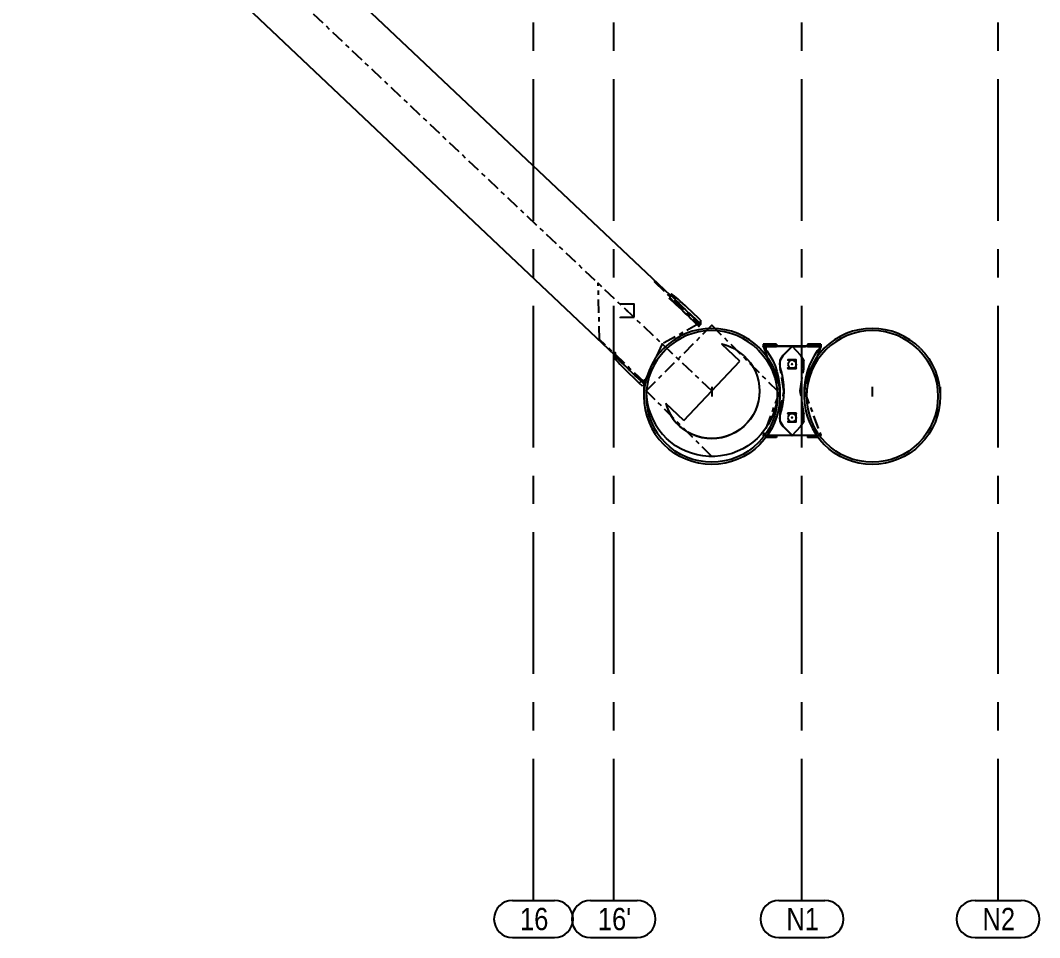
# Model space of a CAD drawing. Header units: millimetres. Extents: x 2368 to 8313, y 7493 to 11698.
# Drawn here: x 6149.5 to 6378.1, y 8731.3 to 8937 of the extents above; entities that cross this region are included whole.
import ezdxf

# ---------------------------------------------------------------- set-up
doc = ezdxf.new("R2010")
doc.units = ezdxf.units.MM
for name, pattern in [('CENTER', [50.8, 31.75, -6.35, 6.35, -6.35]), ('XKITLINE00', [0]), ('XKITLINE03', [6, 3, -1, 1, -1])]:
    doc.linetypes.add(name, pattern=pattern)
doc.styles.add('ARIAL_NARROW', font='ARIALN.TTF')

msp = doc.modelspace()

# ---------------------------------------------------------------- linework, layer by layer
at = {"color": 6, "linetype": 'CENTER'}
for p, q in [((6264.5882, 8739.6288), (6264.5882, 9217.681)), ((6282.5882, 8739.6288), (6282.5882, 9217.681)), ((6324.8103, 8739.6288), (6324.8103, 9217.681)), ((6368.815, 8739.6288), (6368.815, 9217.681))]:
    msp.add_line(p, q, dxfattribs=at)
at = {"color": 8, "linetype": 'XKITLINE03'}
for p, q in [((6304.5882, 8853.8943), (6153.0885, 8997.1224)), ((6279.4088, 8865.4237), (6279.0994, 8878.0347)), ((6291.7104, 8878.3442), (6301.6172, 8868.9119)), ((6301.6622, 8869.3337), (6295.1404, 8875.5288)), ((6284.0396, 8873.4037), (6287.0796, 8873.4038)), ((6284.0396, 8873.4037), (6287.0796, 8873.4038)), ((6284.0396, 8873.4037), (6287.0796, 8873.4038)), ((6287.0796, 8873.4038), (6287.0796, 8870.3638)), ((6287.0796, 8873.4038), (6287.0796, 8870.3638)), ((6287.0796, 8873.4038), (6287.0796, 8870.3638)), ((6295.1404, 8874.5688), (6301.6622, 8868.3738)), ((6285.5596, 8871.8838), (6285.5596, 8871.8838)), ((6287.0796, 8870.3638), (6284.0396, 8870.3637)), ((6287.0796, 8870.3638), (6284.0396, 8870.3637)), ((6287.0796, 8870.3638), (6284.0396, 8870.3637)), ((6289.8682, 8853.9048), (6304.5988, 8868.5973)), ((6301.6172, 8868.9119), (6293.47, 8864.4138)), ((6301.6622, 8868.3738), (6301.6622, 8869.3337)), ((6304.5988, 8868.5973), (6319.3082, 8853.8838)), ((6289.4185, 8855.8935), (6279.4088, 8865.4237)), ((6293.47, 8864.4138), (6289.4185, 8855.8935)), ((6282.931, 8862.5122), (6282.931, 8861.5523)), ((6322.5882, 8863.8918), (6316.1147, 8863.8918)), ((6316.1147, 8863.8918), (6319.8482, 8853.9034)), ((6319.1147, 8863.8918), (6316.1147, 8863.8918)), ((6319.9195, 8860.7669), (6320.5886, 8861.8782)), ((6319.9195, 8860.7189), (6320.5886, 8861.8302)), ((6320.5886, 8861.8782), (6322.5882, 8863.9158)), ((6320.5886, 8861.8302), (6322.5882, 8863.8678)), ((6322.5882, 8863.9158), (6329.0617, 8863.9158)), ((6324.5878, 8861.8542), (6322.5882, 8863.8918)), ((6322.5882, 8863.8678), (6329.0617, 8863.8678)), ((6325.2569, 8860.7429), (6324.5878, 8861.8542)), ((6329.0617, 8863.9158), (6325.3282, 8853.9274)), ((6329.0617, 8863.8678), (6325.3282, 8853.8794)), ((6329.0617, 8863.8918), (6326.0617, 8863.8918)), ((6282.931, 8861.5523), (6289.4528, 8855.3572)), ((6319.9321, 8859.0361), (6319.9195, 8860.7669)), ((6319.9321, 8858.9881), (6319.9195, 8860.7189)), ((6323.5082, 8860.8749), (6321.6682, 8860.8749)), ((6323.5082, 8860.8672), (6321.6682, 8860.8672)), ((6323.5082, 8860.7636), (6321.6682, 8860.7636)), ((6322.5882, 8859.8485), (6322.5882, 8859.9444)), ((6323.5082, 8859.037), (6323.5082, 8860.8749)), ((6323.5082, 8859.0293), (6323.5082, 8860.8672)), ((6323.5082, 8858.9257), (6323.5082, 8860.7636)), ((6325.2443, 8859.0121), (6325.2569, 8860.7429)), ((6320.762, 8853.9274), (6319.9321, 8859.0361)), ((6320.762, 8853.8794), (6319.9321, 8858.9881)), ((6321.6682, 8859.037), (6323.5082, 8859.037)), ((6321.6682, 8859.0293), (6323.5082, 8859.0293)), ((6321.6682, 8858.9257), (6323.5082, 8858.9257)), ((6324.4143, 8853.9034), (6325.2443, 8859.0121)), ((6289.4528, 8855.3572), (6289.4528, 8856.3172)), ((6304.5776, 8839.1913), (6289.8682, 8853.9048)), ((6304.5882, 8854.7996), (6304.5882, 8852.6491)), ((6319.8482, 8853.9034), (6316.1147, 8843.9149)), ((6319.932, 8848.8187), (6320.762, 8853.9274)), ((6319.932, 8848.7707), (6320.762, 8853.8794)), ((6325.2444, 8848.7947), (6324.4143, 8853.9034)), ((6325.3282, 8853.9274), (6329.0617, 8843.9389)), ((6325.3282, 8853.8794), (6329.0617, 8843.8909)), ((6340.5882, 8854.7996), (6340.5882, 8852.6491)), ((6319.9195, 8847.0878), (6319.932, 8848.8187)), ((6319.9195, 8847.0398), (6319.932, 8848.7707)), ((6323.5082, 8848.8887), (6321.6682, 8848.8887)), ((6323.5082, 8848.8811), (6321.6682, 8848.8811)), ((6323.5082, 8848.7774), (6321.6682, 8848.7774)), ((6323.5082, 8847.0509), (6323.5082, 8848.8887)), ((6323.5082, 8847.0432), (6323.5082, 8848.8811)), ((6323.5082, 8846.9395), (6323.5082, 8848.7774)), ((6325.2569, 8847.0638), (6325.2444, 8848.7947)), ((6320.5886, 8845.9765), (6319.9195, 8847.0878)), ((6320.5886, 8845.9285), (6319.9195, 8847.0398)), ((6322.5882, 8843.9389), (6320.5886, 8845.9765)), ((6322.5882, 8843.8909), (6320.5886, 8845.9285)), ((6321.6682, 8847.0509), (6323.5082, 8847.0509)), ((6321.6682, 8847.0432), (6323.5082, 8847.0432)), ((6321.6682, 8846.9395), (6323.5082, 8846.9395)), ((6322.5882, 8847.8623), (6322.5882, 8847.9583)), ((6322.5882, 8843.9149), (6324.5878, 8845.9525)), ((6324.5878, 8845.9525), (6325.2569, 8847.0638)), ((6319.1147, 8843.9149), (6316.1147, 8843.9149)), ((6329.0617, 8843.9149), (6326.0617, 8843.9149))]:
    msp.add_line(p, q, dxfattribs=at)
at = {"color": 8, "linetype": 'XKITLINE00'}
for p, q in [((6282.8009, 8861.914), (6149.4519, 8987.9824)), ((6295.2939, 8875.2591), (6176.0607, 8987.9824)), ((6295.5539, 8875.5791), (6295.2704, 8875.2813)), ((6295.5962, 8875.5852), (6295.5539, 8875.5791)), ((6295.5539, 8875.5791), (6295.5539, 8875.3871)), ((6295.7224, 8875.5109), (6295.5962, 8875.5852)), ((6295.9306, 8875.3574), (6295.7224, 8875.5109)), ((6295.5539, 8875.3871), (6295.1404, 8874.9528)), ((6295.1404, 8874.9867), (6295.1404, 8874.9528)), ((6295.1404, 8874.9528), (6295.1827, 8874.8664)), ((6295.1827, 8874.8664), (6295.3089, 8874.7009)), ((6295.3089, 8874.7009), (6295.5171, 8874.4588)), ((6295.5171, 8874.4588), (6295.8044, 8874.1436)), ((6295.5539, 8875.3871), (6295.5962, 8875.3007)), ((6295.5962, 8875.3007), (6295.7224, 8875.1352)), ((6295.7224, 8875.1352), (6295.9306, 8874.8931)), ((6295.8044, 8874.1436), (6296.1666, 8873.7599)), ((6296.2179, 8875.1268), (6295.9306, 8875.3574)), ((6295.9306, 8874.8931), (6296.2179, 8874.5779)), ((6296.1666, 8873.7599), (6296.5983, 8873.3133)), ((6296.5801, 8874.8224), (6296.2179, 8875.1268)), ((6296.2179, 8874.5779), (6296.5801, 8874.1942)), ((6297.0118, 8874.4488), (6296.5801, 8874.8224)), ((6296.5801, 8874.1942), (6297.0118, 8873.7476)), ((6296.5983, 8873.3133), (6297.0933, 8872.8103)), ((6297.5068, 8874.0114), (6297.0118, 8874.4488)), ((6297.0118, 8873.7476), (6297.5068, 8873.2446)), ((6298.0579, 8873.5165), (6297.5068, 8874.0114)), ((6297.5068, 8873.2446), (6298.0579, 8872.6926)), ((6298.657, 8872.9715), (6298.0579, 8873.5165)), ((6297.0933, 8872.8103), (6297.6444, 8872.2583)), ((6298.2435, 8871.6652), (6297.6444, 8872.2583)), ((6298.6569, 8872.0995), (6298.0579, 8872.6926)), ((6298.8818, 8871.0398), (6298.2435, 8871.6652)), ((6299.2953, 8871.4741), (6298.6569, 8872.0995)), ((6299.2953, 8872.3841), (6298.657, 8872.9715)), ((6299.5502, 8870.3911), (6298.8818, 8871.0398)), ((6299.9637, 8871.763), (6299.2953, 8872.3841)), ((6299.9637, 8870.8254), (6299.2953, 8871.4741)), ((6300.6522, 8871.1173), (6299.9637, 8871.763)), ((6301.351, 8870.4564), (6300.6522, 8871.1173)), ((6300.2388, 8869.7287), (6299.5502, 8870.3911)), ((6300.6522, 8870.163), (6299.9637, 8870.8254)), ((6300.9375, 8869.0621), (6300.2388, 8869.7287)), ((6301.351, 8869.4964), (6300.6522, 8870.163)), ((6301.351, 8869.4964), (6300.9375, 8869.0621)), ((6301.6622, 8868.3738), (6300.9375, 8869.0621)), ((6302.0756, 8869.768), (6301.351, 8870.4564)), ((6302.0756, 8868.8081), (6301.351, 8869.4964)), ((6302.0756, 8868.8081), (6301.6622, 8868.3738)), ((6302.0756, 8869.768), (6302.0756, 8868.8081)), ((6298.7561, 8866.7452), (6297.4041, 8866.1051)), ((6298.9474, 8866.2828), (6297.6398, 8865.6636)), ((6300.1642, 8867.2497), (6298.7561, 8866.7452)), ((6300.3094, 8866.7706), (6298.9474, 8866.2828)), ((6301.615, 8867.6135), (6300.1642, 8867.2497)), ((6301.7125, 8867.1225), (6300.3094, 8866.7706)), ((6303.0944, 8867.8332), (6301.615, 8867.6135)), ((6303.1434, 8867.335), (6301.7125, 8867.1225)), ((6304.5882, 8867.9067), (6303.0944, 8867.8332)), ((6304.5882, 8867.4061), (6303.1434, 8867.335)), ((6306.082, 8867.8332), (6304.5882, 8867.9067)), ((6306.0329, 8867.335), (6304.5882, 8867.4061)), ((6307.4638, 8867.1225), (6306.0329, 8867.335)), ((6307.5614, 8867.6135), (6306.082, 8867.8332)), ((6308.867, 8866.7706), (6307.4638, 8867.1225)), ((6309.0121, 8867.2497), (6307.5614, 8867.6135)), ((6310.2289, 8866.2828), (6308.867, 8866.7706)), ((6310.4203, 8866.7452), (6309.0121, 8867.2497)), ((6311.5366, 8865.6636), (6310.2289, 8866.2828)), ((6311.7723, 8866.1051), (6310.4203, 8866.7452)), ((6334.7561, 8866.7452), (6333.4041, 8866.1051)), ((6334.9474, 8866.2828), (6333.6398, 8865.6636)), ((6336.1642, 8867.2497), (6334.7561, 8866.7452)), ((6336.3094, 8866.7706), (6334.9474, 8866.2828)), ((6337.615, 8867.6135), (6336.1642, 8867.2497)), ((6337.7125, 8867.1225), (6336.3094, 8866.7706)), ((6339.0944, 8867.8332), (6337.615, 8867.6135)), ((6339.1434, 8867.335), (6337.7125, 8867.1225)), ((6340.5882, 8867.9067), (6339.0944, 8867.8332)), ((6340.5882, 8867.4061), (6339.1434, 8867.335)), ((6342.082, 8867.8332), (6340.5882, 8867.9067)), ((6342.0329, 8867.335), (6340.5882, 8867.4061)), ((6343.4638, 8867.1225), (6342.0329, 8867.335)), ((6343.5614, 8867.6135), (6342.082, 8867.8332)), ((6344.867, 8866.7706), (6343.4638, 8867.1225)), ((6345.0121, 8867.2497), (6343.5614, 8867.6135)), ((6346.2289, 8866.2828), (6344.867, 8866.7706)), ((6346.4203, 8866.7452), (6345.0121, 8867.2497)), ((6347.5366, 8865.6636), (6346.2289, 8866.2828)), ((6347.7723, 8866.1051), (6346.4203, 8866.7452)), ((6294.92, 8864.4433), (6293.8119, 8863.4378)), ((6295.2372, 8864.0564), (6294.1654, 8863.0839)), ((6296.1213, 8865.3353), (6294.92, 8864.4433)), ((6296.3991, 8864.9191), (6295.2372, 8864.0564)), ((6297.4041, 8866.1051), (6296.1213, 8865.3353)), ((6297.6398, 8865.6636), (6296.3991, 8864.9191)), ((6306.8245, 8864.3424), (6306.7383, 8864.3561)), ((6307.9082, 8864.0515), (6306.8245, 8864.3424)), ((6310.8673, 8860.536), (6306.8477, 8864.3362)), ((6308.9554, 8863.6491), (6307.9082, 8864.0515)), ((6312.7773, 8864.9191), (6311.5366, 8865.6636)), ((6313.0551, 8865.3353), (6311.7723, 8866.1051)), ((6313.9391, 8864.0564), (6312.7773, 8864.9191)), ((6314.2563, 8864.4433), (6313.0551, 8865.3353)), ((6315.0109, 8863.0839), (6313.9391, 8864.0564)), ((6315.3645, 8863.4378), (6314.2563, 8864.4433)), ((6316.1147, 8864.3874), (6316.1147, 8864.1954)), ((6319.1147, 8864.3874), (6316.1147, 8864.3874)), ((6316.1147, 8864.1954), (6316.1147, 8863.7958)), ((6319.1147, 8864.1954), (6316.1147, 8864.1954)), ((6319.1147, 8864.3874), (6319.1147, 8864.1954)), ((6319.1147, 8864.1954), (6319.1147, 8863.7958)), ((6326.0617, 8864.3874), (6326.0617, 8864.1954)), ((6329.0617, 8864.3874), (6326.0617, 8864.3874)), ((6326.0617, 8864.1954), (6326.0617, 8863.7958)), ((6329.0617, 8864.1954), (6326.0617, 8864.1954)), ((6329.0617, 8864.3874), (6329.0617, 8864.1954)), ((6329.0617, 8864.1954), (6329.0617, 8863.7958)), ((6330.92, 8864.4433), (6329.8119, 8863.4378)), ((6331.2372, 8864.0564), (6330.1654, 8863.0839)), ((6332.1213, 8865.3353), (6330.92, 8864.4433)), ((6332.3991, 8864.9191), (6331.2372, 8864.0564)), ((6333.4041, 8866.1051), (6332.1213, 8865.3353)), ((6333.6398, 8865.6636), (6332.3991, 8864.9191)), ((6348.7773, 8864.9191), (6347.5366, 8865.6636)), ((6349.0551, 8865.3353), (6347.7723, 8866.1051)), ((6349.9391, 8864.0564), (6348.7773, 8864.9191)), ((6350.2563, 8864.4433), (6349.0551, 8865.3353)), ((6351.0109, 8863.0839), (6349.9391, 8864.0564)), ((6351.3645, 8863.4378), (6350.2563, 8864.4433)), ((6282.931, 8861.9362), (6282.5175, 8861.502)), ((6282.5176, 8861.694), (6282.5175, 8861.502)), ((6282.762, 8861.9507), (6282.5176, 8861.694)), ((6282.931, 8861.9796), (6282.931, 8861.9362)), ((6282.931, 8861.9362), (6282.9733, 8861.8498)), ((6282.9733, 8861.8498), (6283.0995, 8861.6843)), ((6292.8075, 8862.3284), (6291.9166, 8861.1257)), ((6293.194, 8862.0108), (6292.3323, 8860.8476)), ((6293.8119, 8863.4378), (6292.8075, 8862.3284)), ((6294.1654, 8863.0839), (6293.194, 8862.0108)), ((6309.9549, 8863.1396), (6308.9554, 8863.6491)), ((6310.8955, 8862.5285), (6309.9549, 8863.1396)), ((6311.767, 8861.8225), (6310.8955, 8862.5285)), ((6311.767, 8861.8225), (6312.5599, 8861.0294)), ((6315.0109, 8863.0839), (6315.9823, 8862.0108)), ((6315.3645, 8863.4378), (6316.3689, 8862.3284)), ((6315.9823, 8862.0108), (6316.844, 8860.8476)), ((6319.1147, 8863.7958), (6316.1147, 8863.7958)), ((6316.3689, 8862.3284), (6317.2598, 8861.1257)), ((6316.7147, 8863.7958), (6316.7147, 8863.1202)), ((6316.7147, 8863.1202), (6316.9138, 8862.8706)), ((6316.9138, 8862.8706), (6317.6258, 8861.8051)), ((6317.6258, 8861.8051), (6318.2457, 8860.6836)), ((6322.5882, 8863.911), (6319.1147, 8863.911)), ((6322.5882, 8863.8726), (6319.1147, 8863.8726)), ((6320.5886, 8861.8302), (6320.2655, 8861.4344)), ((6320.5886, 8861.8062), (6320.2655, 8861.4104)), ((6322.5882, 8863.8678), (6320.5886, 8861.8302)), ((6322.5882, 8863.8438), (6320.5886, 8861.8062)), ((6320.5886, 8861.8302), (6320.5886, 8861.8062)), ((6322.5882, 8863.9398), (6322.5599, 8863.911)), ((6322.5882, 8863.9158), (6322.5835, 8863.911)), ((6322.5882, 8863.9398), (6322.5882, 8863.9158)), ((6326.0617, 8863.9398), (6322.5882, 8863.9398)), ((6326.0617, 8863.9158), (6322.5882, 8863.9158)), ((6322.5882, 8863.911), (6322.5882, 8863.8726)), ((6322.5882, 8863.911), (6322.6306, 8863.8678)), ((6322.5882, 8863.8726), (6322.5929, 8863.8678)), ((6322.5882, 8863.8678), (6322.5882, 8863.8438)), ((6326.0617, 8863.8678), (6322.5882, 8863.8678)), ((6326.0617, 8863.8438), (6322.5882, 8863.8438)), ((6329.0617, 8863.7958), (6326.0617, 8863.7958)), ((6327.5506, 8861.7763), (6326.9307, 8860.6548)), ((6328.2626, 8862.8418), (6327.5506, 8861.7763)), ((6328.8075, 8862.3284), (6327.9166, 8861.1257)), ((6329.0234, 8863.7958), (6328.2626, 8862.8418)), ((6329.194, 8862.0108), (6328.3323, 8860.8476)), ((6329.8119, 8863.4378), (6328.8075, 8862.3284)), ((6330.1654, 8863.0839), (6329.194, 8862.0108)), ((6351.0109, 8863.0839), (6351.9823, 8862.0108)), ((6351.3645, 8863.4378), (6352.3689, 8862.3284)), ((6351.9823, 8862.0108), (6352.844, 8860.8476)), ((6352.3689, 8862.3284), (6353.2598, 8861.1257)), ((6282.5175, 8861.502), (6282.5598, 8861.4155)), ((6282.5598, 8861.4155), (6282.686, 8861.2501)), ((6282.686, 8861.2501), (6282.8943, 8861.008)), ((6282.8943, 8861.008), (6283.1816, 8860.6928)), ((6283.0995, 8861.6843), (6283.3077, 8861.4422)), ((6283.1816, 8860.6928), (6283.5437, 8860.3091)), ((6283.3077, 8861.4422), (6283.595, 8861.127)), ((6283.5437, 8860.3091), (6283.9755, 8859.8625)), ((6283.595, 8861.127), (6283.9572, 8860.7434)), ((6283.9572, 8860.7434), (6284.3889, 8860.2968)), ((6283.9755, 8859.8625), (6284.4705, 8859.3595)), ((6284.3889, 8860.2968), (6284.8839, 8859.7938)), ((6284.8839, 8859.7938), (6285.435, 8859.2417)), ((6291.1477, 8859.8414), (6290.5083, 8858.4879)), ((6291.5887, 8859.6055), (6290.9702, 8858.2963)), ((6291.9166, 8861.1257), (6291.1477, 8859.8414)), ((6292.3323, 8860.8476), (6291.5887, 8859.6055)), ((6298.3091, 8847.2525), (6310.8673, 8860.536)), ((6312.5599, 8861.0294), (6313.2654, 8860.1579)), ((6313.2654, 8860.1579), (6313.8758, 8859.2175)), ((6316.844, 8860.8476), (6317.5877, 8859.6055)), ((6317.2598, 8861.1257), (6318.0287, 8859.8414)), ((6317.5877, 8859.6055), (6318.2062, 8858.2963)), ((6318.0287, 8859.8414), (6318.6681, 8858.4879)), ((6318.2457, 8860.6836), (6318.7691, 8859.514)), ((6318.7691, 8859.514), (6319.1923, 8858.3047)), ((6319.8599, 8860.5014), (6319.791, 8859.9954)), ((6319.8599, 8860.4774), (6319.791, 8859.9714)), ((6319.791, 8859.9714), (6319.8153, 8859.4613)), ((6319.8153, 8859.4613), (6319.9321, 8858.9641)), ((6320.0199, 8860.9865), (6319.8599, 8860.5014)), ((6320.0199, 8860.9625), (6319.8599, 8860.4774)), ((6320.2655, 8861.4344), (6320.0199, 8860.9865)), ((6320.2655, 8861.4104), (6320.0199, 8860.9625)), ((6320.2655, 8861.4344), (6320.2655, 8861.4104)), ((6321.7132, 8860.1247), (6321.6682, 8859.8408)), ((6321.6682, 8859.8408), (6321.7132, 8859.5568)), ((6321.8439, 8860.3886), (6321.7132, 8860.1324)), ((6321.8439, 8860.3809), (6321.7132, 8860.1247)), ((6321.7132, 8859.5568), (6321.8439, 8859.3006)), ((6322.0474, 8860.5919), (6321.8439, 8860.3886)), ((6322.0474, 8860.5842), (6321.8439, 8860.3809)), ((6322.3039, 8860.7224), (6322.0474, 8860.5919)), ((6322.3039, 8860.7147), (6322.0474, 8860.5842)), ((6322.5882, 8860.7674), (6322.3039, 8860.7224)), ((6322.5882, 8860.7597), (6322.3039, 8860.7147)), ((6322.8725, 8860.7224), (6322.5882, 8860.7674)), ((6322.5882, 8860.7674), (6322.5882, 8860.7597)), ((6322.8725, 8860.7147), (6322.5882, 8860.7597)), ((6323.129, 8860.5919), (6322.8725, 8860.7224)), ((6323.129, 8860.5842), (6322.8725, 8860.7147)), ((6323.3325, 8860.3886), (6323.129, 8860.5919)), ((6323.3325, 8860.3809), (6323.129, 8860.5842)), ((6323.3325, 8860.3886), (6323.4632, 8860.1324)), ((6323.3325, 8860.3809), (6323.4632, 8860.1247)), ((6323.4632, 8859.5568), (6323.3325, 8859.3006)), ((6323.4632, 8860.1247), (6323.5082, 8859.8408)), ((6323.5082, 8859.8408), (6323.4632, 8859.5568)), ((6326.4073, 8859.4852), (6325.9841, 8858.2759)), ((6326.9307, 8860.6548), (6326.4073, 8859.4852)), ((6327.1477, 8859.8414), (6326.5083, 8858.4879)), ((6327.5887, 8859.6055), (6326.9702, 8858.2963)), ((6327.9166, 8861.1257), (6327.1477, 8859.8414)), ((6328.3323, 8860.8476), (6327.5887, 8859.6055)), ((6352.844, 8860.8476), (6353.5877, 8859.6055)), ((6353.2598, 8861.1257), (6354.0287, 8859.8415)), ((6353.5877, 8859.6055), (6354.2062, 8858.2963)), ((6354.0287, 8859.8415), (6354.6681, 8858.4879)), ((6284.4705, 8859.3595), (6285.0215, 8858.8074)), ((6285.6206, 8858.2144), (6285.0215, 8858.8074)), ((6286.0341, 8858.6487), (6285.435, 8859.2417)), ((6286.259, 8857.589), (6285.6206, 8858.2144)), ((6286.6724, 8858.0232), (6286.0341, 8858.6487)), ((6286.9273, 8856.9403), (6286.259, 8857.589)), ((6287.3408, 8857.3746), (6286.6724, 8858.0232)), ((6288.0294, 8856.7121), (6287.3408, 8857.3746)), ((6290.5083, 8858.4879), (6290.0044, 8857.0781)), ((6290.9702, 8858.2963), (6290.4829, 8856.9328)), ((6313.8758, 8859.2175), (6314.3845, 8858.2185)), ((6314.3845, 8858.2185), (6314.7859, 8857.1718)), ((6314.7859, 8857.1718), (6315.0755, 8856.089)), ((6318.2062, 8858.2963), (6318.6935, 8856.9328)), ((6318.6681, 8858.4879), (6319.1719, 8857.0781)), ((6319.1923, 8858.3047), (6319.5124, 8857.0642)), ((6319.9321, 8858.9641), (6320.2935, 8857.7161)), ((6320.2935, 8857.7161), (6320.5532, 8856.4432)), ((6322.0474, 8859.0973), (6321.8439, 8859.3006)), ((6322.3039, 8858.9668), (6322.0474, 8859.0973)), ((6322.5882, 8858.9218), (6322.3039, 8858.9668)), ((6322.8725, 8858.9668), (6322.5882, 8858.9218)), ((6323.129, 8859.0973), (6322.8725, 8858.9668)), ((6323.3325, 8859.3006), (6323.129, 8859.0973)), ((6325.9841, 8858.2759), (6325.664, 8857.0354)), ((6326.5083, 8858.4879), (6326.0044, 8857.0781)), ((6326.9702, 8858.2963), (6326.4829, 8856.9328)), ((6354.2062, 8858.2963), (6354.6935, 8856.9328)), ((6354.6681, 8858.4879), (6355.1719, 8857.0781)), ((6287.6159, 8856.2779), (6286.9273, 8856.9403)), ((6288.3146, 8855.6113), (6287.6159, 8856.2779)), ((6288.7281, 8856.0456), (6288.0294, 8856.7121)), ((6288.7281, 8856.0456), (6288.3146, 8855.6113)), ((6289.0393, 8854.923), (6288.3146, 8855.6113)), ((6289.4528, 8855.3572), (6288.7281, 8856.0456)), ((6289.4528, 8855.3572), (6289.0393, 8854.923)), ((6289.641, 8855.6257), (6289.4216, 8854.1446)), ((6289.4528, 8855.7773), (6289.4528, 8855.3572)), ((6289.6178, 8855.4693), (6289.4528, 8855.6253)), ((6290.0044, 8857.0781), (6289.641, 8855.6257)), ((6290.1314, 8855.528), (6289.9192, 8854.0955)), ((6290.4829, 8856.9328), (6290.1314, 8855.528)), ((6315.0755, 8856.089), (6315.2503, 8854.9819)), ((6315.2503, 8854.9819), (6315.3082, 8853.8626)), ((6318.6935, 8856.9328), (6319.0449, 8855.528)), ((6319.0449, 8855.528), (6319.2572, 8854.0955)), ((6319.1719, 8857.0781), (6319.5353, 8855.6257)), ((6319.5124, 8857.0642), (6319.727, 8855.8012)), ((6319.5353, 8855.6257), (6319.7548, 8854.1446)), ((6319.727, 8855.8012), (6319.8347, 8854.5247)), ((6320.5532, 8856.4432), (6320.7098, 8855.1535)), ((6320.7098, 8855.1535), (6320.762, 8853.8554)), ((6325.4494, 8855.7724), (6325.3417, 8854.4959)), ((6325.641, 8855.6257), (6325.4216, 8854.1446)), ((6325.664, 8857.0354), (6325.4494, 8855.7724)), ((6326.0044, 8857.0781), (6325.641, 8855.6257)), ((6326.1314, 8855.528), (6325.9192, 8854.0955)), ((6326.4829, 8856.9328), (6326.1314, 8855.528)), ((6354.6935, 8856.9328), (6355.0449, 8855.528)), ((6355.0449, 8855.528), (6355.2572, 8854.0955)), ((6355.1719, 8857.0781), (6355.5353, 8855.6257)), ((6355.5353, 8855.6257), (6355.7548, 8854.1446)), ((6289.3482, 8854.7996), (6289.3482, 8852.6491)), ((6289.4216, 8854.1446), (6289.3482, 8852.6491)), ((6289.3482, 8852.6491), (6289.4216, 8851.1536)), ((6289.9192, 8854.0955), (6289.8482, 8852.6491)), ((6289.8482, 8852.6491), (6289.9192, 8851.2026)), ((6289.8874, 8853.4477), (6289.9265, 8852.5628)), ((6289.9265, 8852.5628), (6290.1029, 8851.2554)), ((6315.2487, 8852.7914), (6315.0723, 8851.6845)), ((6315.2487, 8852.7434), (6315.0723, 8851.6365)), ((6315.3069, 8853.8869), (6315.2487, 8852.7914)), ((6315.3082, 8853.8626), (6315.2487, 8852.7434)), ((6319.2892, 8853.4436), (6319.248, 8852.5418)), ((6319.2572, 8854.0955), (6319.3282, 8852.6491)), ((6319.3282, 8852.6491), (6319.2572, 8851.2026)), ((6319.7548, 8854.1446), (6319.8282, 8852.6491)), ((6319.8282, 8852.6491), (6319.7548, 8851.1536)), ((6319.8347, 8853.282), (6319.8109, 8853.0002)), ((6319.8347, 8853.2436), (6319.8121, 8852.976)), ((6319.8282, 8854.6018), (6319.8282, 8852.6491)), ((6319.8347, 8854.5247), (6319.8347, 8853.2436)), ((6320.7097, 8852.5813), (6320.5532, 8851.2916)), ((6320.7097, 8852.5573), (6320.5532, 8851.2676)), ((6320.762, 8853.8554), (6320.7097, 8852.5573)), ((6325.3417, 8854.4959), (6325.3417, 8853.2148)), ((6325.3417, 8853.3108), (6325.3663, 8853.0188)), ((6325.3417, 8853.2868), (6325.3656, 8853.0036)), ((6325.3417, 8853.2388), (6325.3641, 8852.9733)), ((6325.3417, 8853.2148), (6325.3633, 8852.9581)), ((6325.3482, 8854.5733), (6325.3482, 8852.6491)), ((6325.4216, 8854.1446), (6325.3482, 8852.6491)), ((6325.3482, 8852.6491), (6325.4216, 8851.1536)), ((6325.9192, 8854.0955), (6325.8482, 8852.6491)), ((6325.8482, 8852.6491), (6325.9192, 8851.2026)), ((6355.2572, 8854.0955), (6355.3282, 8852.6491)), ((6355.3282, 8852.6491), (6355.2572, 8851.2026)), ((6355.7548, 8854.1446), (6355.8282, 8852.6491)), ((6355.8282, 8852.6491), (6355.7548, 8851.1536)), ((6355.8282, 8854.7996), (6355.8282, 8852.6491)), ((6289.4216, 8851.1536), (6289.641, 8849.6725)), ((6289.9192, 8851.2026), (6290.1314, 8849.7701)), ((6290.1029, 8851.2554), (6290.3959, 8849.9689)), ((6294.2405, 8851.1296), (6294.3905, 8850.5688)), ((6298.3091, 8847.2525), (6294.2577, 8851.0827)), ((6294.2686, 8851.0724), (6294.3905, 8850.6168)), ((6294.3905, 8850.6168), (6294.7919, 8849.5701)), ((6294.3905, 8850.5688), (6294.7919, 8849.5221)), ((6314.7811, 8850.6022), (6314.3783, 8849.5561)), ((6314.7811, 8850.5542), (6314.3783, 8849.5081)), ((6315.0723, 8851.6845), (6314.7811, 8850.6022)), ((6315.0723, 8851.6365), (6314.7811, 8850.5542)), ((6319.0698, 8851.2346), (6318.7749, 8849.9486)), ((6319.2572, 8851.2026), (6319.0449, 8849.7701)), ((6319.248, 8852.5418), (6319.0698, 8851.2346)), ((6319.7548, 8851.1536), (6319.5353, 8849.6725)), ((6320.5532, 8851.2916), (6320.2934, 8850.0186)), ((6320.5532, 8851.2676), (6320.2934, 8849.9946)), ((6325.4216, 8851.1536), (6325.641, 8849.6725)), ((6325.9192, 8851.2026), (6326.1314, 8849.7701)), ((6355.2572, 8851.2026), (6355.0449, 8849.7701)), ((6355.7548, 8851.1536), (6355.5353, 8849.6725)), ((6289.641, 8849.6725), (6290.0044, 8848.22)), ((6290.0044, 8848.22), (6290.5083, 8846.8102)), ((6290.1314, 8849.7701), (6290.4829, 8848.3653)), ((6290.3959, 8849.9689), (6290.8031, 8848.7139)), ((6290.4829, 8848.3653), (6290.9702, 8847.0018)), ((6290.8031, 8848.7139), (6291.3214, 8847.5004)), ((6294.7919, 8849.5701), (6295.3006, 8848.5711)), ((6294.7919, 8849.5221), (6295.3006, 8848.5231)), ((6295.3006, 8848.5711), (6295.911, 8847.6307)), ((6295.3006, 8848.5231), (6295.911, 8847.5827)), ((6313.8681, 8848.5578), (6313.2563, 8847.6183)), ((6313.8681, 8848.5098), (6313.2563, 8847.5703)), ((6314.3783, 8849.5561), (6313.8681, 8848.5578)), ((6314.3783, 8849.5081), (6313.8681, 8848.5098)), ((6318.3659, 8848.6942), (6317.8459, 8847.4814)), ((6318.6935, 8848.3653), (6318.2062, 8847.0018)), ((6318.7749, 8849.9486), (6318.3659, 8848.6942)), ((6319.1719, 8848.22), (6318.6681, 8846.8102)), ((6319.0449, 8849.7701), (6318.6935, 8848.3653)), ((6319.5353, 8849.6725), (6319.1719, 8848.22)), ((6319.8152, 8848.2495), (6319.7909, 8847.7393)), ((6319.932, 8848.7707), (6319.8152, 8848.2735)), ((6319.932, 8848.7467), (6319.8152, 8848.2495)), ((6319.8152, 8848.2735), (6319.8152, 8848.2495)), ((6320.2934, 8850.0186), (6319.932, 8848.7707)), ((6320.2934, 8849.9946), (6319.932, 8848.7467)), ((6319.932, 8848.7707), (6319.932, 8848.7467)), ((6320.2934, 8850.0186), (6320.2934, 8849.9946)), ((6321.7132, 8848.1386), (6321.6682, 8847.8546)), ((6321.8439, 8848.4024), (6321.7132, 8848.1462)), ((6321.8439, 8848.3947), (6321.7132, 8848.1386)), ((6322.0474, 8848.6057), (6321.8439, 8848.4024)), ((6322.0474, 8848.598), (6321.8439, 8848.3947)), ((6322.3039, 8848.7362), (6322.0474, 8848.6057)), ((6322.3039, 8848.7286), (6322.0474, 8848.598)), ((6322.5882, 8848.7812), (6322.3039, 8848.7362)), ((6322.5882, 8848.7735), (6322.3039, 8848.7286)), ((6322.8725, 8848.7362), (6322.5882, 8848.7812)), ((6322.5882, 8848.7812), (6322.5882, 8848.7735)), ((6322.8725, 8848.7286), (6322.5882, 8848.7735)), ((6323.129, 8848.6057), (6322.8725, 8848.7362)), ((6323.129, 8848.598), (6322.8725, 8848.7286)), ((6323.3325, 8848.4024), (6323.129, 8848.6057)), ((6323.3325, 8848.3947), (6323.129, 8848.598)), ((6323.3325, 8848.4024), (6323.4632, 8848.1462)), ((6323.3325, 8848.3947), (6323.4632, 8848.1386)), ((6323.4632, 8848.1386), (6323.5082, 8847.8546)), ((6325.641, 8849.6725), (6326.0044, 8848.22)), ((6326.0044, 8848.22), (6326.5083, 8846.8102)), ((6326.1314, 8849.7701), (6326.4829, 8848.3653)), ((6326.4829, 8848.3653), (6326.9702, 8847.0018)), ((6354.6935, 8848.3653), (6354.2062, 8847.0018)), ((6355.1719, 8848.22), (6354.6681, 8846.8102)), ((6355.0449, 8849.7701), (6354.6935, 8848.3653)), ((6355.5353, 8849.6725), (6355.1719, 8848.22)), ((6290.5083, 8846.8102), (6291.1477, 8845.4567)), ((6290.9702, 8847.0018), (6291.5887, 8845.6927)), ((6291.3214, 8847.5004), (6291.9464, 8846.3382)), ((6291.5887, 8845.6927), (6292.3323, 8844.4505)), ((6291.9464, 8846.3382), (6292.6733, 8845.2366)), ((6295.911, 8847.6307), (6296.6165, 8846.7592)), ((6295.911, 8847.5827), (6296.6165, 8846.7112)), ((6296.6165, 8846.7592), (6297.4094, 8845.9661)), ((6296.6165, 8846.7112), (6297.4094, 8845.9181)), ((6298.2809, 8845.2601), (6297.4094, 8845.9661)), ((6298.2809, 8845.2122), (6297.4094, 8845.9181)), ((6311.7556, 8845.9558), (6310.883, 8845.2511)), ((6311.7556, 8845.9078), (6310.883, 8845.2031)), ((6312.5496, 8846.7478), (6311.7556, 8845.9558)), ((6312.5496, 8846.6998), (6311.7556, 8845.9078)), ((6313.2563, 8847.6183), (6312.5496, 8846.7478)), ((6313.2563, 8847.5703), (6312.5496, 8846.6998)), ((6317.2191, 8846.3201), (6316.4907, 8845.2195)), ((6317.5877, 8845.6927), (6316.844, 8844.4505)), ((6317.8459, 8847.4814), (6317.2191, 8846.3201)), ((6318.2062, 8847.0018), (6317.5877, 8845.6927)), ((6318.6681, 8846.8102), (6318.0287, 8845.4567)), ((6319.7909, 8847.7393), (6319.8599, 8847.2333)), ((6319.8599, 8847.2333), (6320.0199, 8846.7483)), ((6320.0199, 8846.7483), (6320.2655, 8846.3004)), ((6320.2655, 8846.3004), (6320.5886, 8845.9045)), ((6320.5886, 8845.9045), (6322.5882, 8843.8669)), ((6321.6682, 8847.8546), (6321.7132, 8847.5706)), ((6321.7132, 8847.5706), (6321.8439, 8847.3145)), ((6322.0474, 8847.1112), (6321.8439, 8847.3145)), ((6322.3039, 8846.9806), (6322.0474, 8847.1112)), ((6322.5882, 8846.9357), (6322.3039, 8846.9806)), ((6322.8725, 8846.9806), (6322.5882, 8846.9357)), ((6323.129, 8847.1112), (6322.8725, 8846.9806)), ((6323.3325, 8847.3145), (6323.129, 8847.1112)), ((6323.4632, 8847.5706), (6323.3325, 8847.3145)), ((6323.5082, 8847.8546), (6323.4632, 8847.5706)), ((6326.5083, 8846.8102), (6327.1477, 8845.4567)), ((6326.9702, 8847.0018), (6327.5887, 8845.6927)), ((6327.5887, 8845.6927), (6328.3323, 8844.4505)), ((6353.5877, 8845.6927), (6352.844, 8844.4505)), ((6354.2062, 8847.0018), (6353.5877, 8845.6927)), ((6354.6681, 8846.8102), (6354.0287, 8845.4567)), ((6291.1477, 8845.4567), (6291.9166, 8844.1724)), ((6291.9166, 8844.1724), (6292.8075, 8842.9698)), ((6292.3323, 8844.4505), (6293.194, 8843.2873)), ((6292.6733, 8845.2366), (6293.496, 8844.2045)), ((6293.496, 8844.2045), (6294.4081, 8843.2503)), ((6299.2215, 8844.649), (6298.2809, 8845.2601)), ((6299.2215, 8844.6011), (6298.2809, 8845.2122)), ((6300.221, 8844.1395), (6299.2215, 8844.649)), ((6300.221, 8844.0915), (6299.2215, 8844.6011)), ((6301.2682, 8843.7371), (6300.221, 8844.1395)), ((6301.2682, 8843.6891), (6300.221, 8844.0915)), ((6302.3519, 8843.4462), (6301.2682, 8843.7371)), ((6302.3519, 8843.3982), (6301.2682, 8843.6891)), ((6303.46, 8843.2701), (6302.3519, 8843.4462)), ((6306.8095, 8843.443), (6305.7011, 8843.2685)), ((6307.8935, 8843.7324), (6306.8095, 8843.443)), ((6307.8935, 8843.6844), (6306.8095, 8843.395)), ((6308.9414, 8844.1333), (6307.8935, 8843.7324)), ((6308.9414, 8844.0853), (6307.8935, 8843.6844)), ((6309.9415, 8844.6414), (6308.9414, 8844.1333)), ((6309.9415, 8844.5934), (6308.9414, 8844.0853)), ((6310.883, 8845.2511), (6309.9415, 8844.6414)), ((6310.883, 8845.2031), (6309.9415, 8844.5934)), ((6315.6665, 8844.1887), (6314.753, 8843.2357)), ((6316.4907, 8845.2195), (6315.6665, 8844.1887)), ((6316.844, 8844.4505), (6315.9823, 8843.2873)), ((6317.2598, 8844.1724), (6316.3689, 8842.9698)), ((6319.1147, 8843.4194), (6316.7019, 8843.4194)), ((6319.1147, 8843.8189), (6316.9979, 8843.8189)), ((6322.5599, 8843.8957), (6317.0548, 8843.8957)), ((6318.0287, 8845.4567), (6317.2598, 8844.1724)), ((6319.1147, 8843.8957), (6319.1147, 8843.8189)), ((6319.1147, 8843.8189), (6319.1147, 8843.4194)), ((6328.1429, 8843.8669), (6322.5882, 8843.8669)), ((6326.0617, 8843.8669), (6326.0617, 8843.8189)), ((6326.0617, 8843.8189), (6326.0617, 8843.4194)), ((6328.1785, 8843.8189), (6326.0617, 8843.8189)), ((6328.4744, 8843.4194), (6326.0617, 8843.4194)), ((6327.1477, 8845.4567), (6327.9166, 8844.1724)), ((6327.9166, 8844.1724), (6328.8075, 8842.9698)), ((6328.3323, 8844.4505), (6329.194, 8843.2873)), ((6352.844, 8844.4505), (6351.9823, 8843.2873)), ((6353.2598, 8844.1724), (6352.3689, 8842.9698)), ((6354.0287, 8845.4567), (6353.2598, 8844.1724)), ((6292.8075, 8842.9698), (6293.8119, 8841.8603)), ((6293.194, 8843.2873), (6294.1654, 8842.2143)), ((6294.92, 8840.8548), (6293.8119, 8841.8603)), ((6295.2372, 8841.2418), (6294.1654, 8842.2143)), ((6295.4022, 8842.3816), (6294.4081, 8843.2503)), ((6296.3991, 8840.3791), (6295.2372, 8841.2418)), ((6296.4702, 8841.6054), (6295.4022, 8842.3816)), ((6297.6036, 8840.9279), (6296.4702, 8841.6054)), ((6303.46, 8843.2221), (6302.3519, 8843.3982)), ((6304.5805, 8843.2107), (6303.46, 8843.2701)), ((6304.5805, 8843.1627), (6303.46, 8843.2221)), ((6305.7011, 8843.2685), (6304.5805, 8843.2107)), ((6305.7011, 8843.2205), (6304.5805, 8843.1627)), ((6306.8095, 8843.395), (6305.7011, 8843.2205)), ((6312.6886, 8841.5937), (6311.5542, 8840.9179)), ((6313.7577, 8842.3684), (6312.6886, 8841.5937)), ((6313.9391, 8841.2418), (6312.7773, 8840.3791)), ((6314.753, 8843.2357), (6313.7577, 8842.3684)), ((6315.0109, 8842.2143), (6313.9391, 8841.2418)), ((6315.3645, 8841.8603), (6314.2563, 8840.8548)), ((6315.9823, 8843.2873), (6315.0109, 8842.2143)), ((6316.3689, 8842.9698), (6315.3645, 8841.8603)), ((6328.8075, 8842.9698), (6329.8119, 8841.8603)), ((6329.194, 8843.2873), (6330.1654, 8842.2143)), ((6330.92, 8840.8548), (6329.8119, 8841.8603)), ((6331.2372, 8841.2418), (6330.1654, 8842.2143)), ((6332.3991, 8840.3791), (6331.2372, 8841.2418)), ((6349.9391, 8841.2418), (6348.7773, 8840.3791)), ((6351.0109, 8842.2143), (6349.9391, 8841.2418)), ((6351.3645, 8841.8603), (6350.2563, 8840.8548)), ((6351.9823, 8843.2873), (6351.0109, 8842.2143)), ((6352.3689, 8842.9698), (6351.3645, 8841.8603)), ((6296.1213, 8839.9629), (6294.92, 8840.8548)), ((6297.4041, 8839.1931), (6296.1213, 8839.9629)), ((6297.6398, 8839.6346), (6296.3991, 8840.3791)), ((6298.7561, 8838.5529), (6297.4041, 8839.1931)), ((6298.7932, 8840.3546), (6297.6036, 8840.9279)), ((6298.9474, 8839.0154), (6297.6398, 8839.6346)), ((6300.0294, 8839.8901), (6298.7932, 8840.3546)), ((6300.3094, 8838.5275), (6298.9474, 8839.0154)), ((6301.3024, 8839.5383), (6300.0294, 8839.8901)), ((6302.6018, 8839.3018), (6301.3024, 8839.5383)), ((6303.9172, 8839.1825), (6302.6018, 8839.3018)), ((6305.2381, 8839.1816), (6303.9172, 8839.1825)), ((6306.5536, 8839.2989), (6305.2381, 8839.1816)), ((6307.8534, 8839.5336), (6306.5536, 8839.2989)), ((6309.1269, 8839.8836), (6307.8534, 8839.5336)), ((6310.2289, 8839.0154), (6308.867, 8838.5275)), ((6310.3638, 8840.3463), (6309.1269, 8839.8836)), ((6311.5366, 8839.6346), (6310.2289, 8839.0154)), ((6311.5542, 8840.9179), (6310.3638, 8840.3463)), ((6311.7723, 8839.1931), (6310.4203, 8838.5529)), ((6312.7773, 8840.3791), (6311.5366, 8839.6346)), ((6313.0551, 8839.9629), (6311.7723, 8839.1931)), ((6314.2563, 8840.8548), (6313.0551, 8839.9629)), ((6332.1213, 8839.9629), (6330.92, 8840.8548)), ((6333.4041, 8839.1931), (6332.1213, 8839.9629)), ((6333.6398, 8839.6346), (6332.3991, 8840.3791)), ((6334.7561, 8838.5529), (6333.4041, 8839.1931)), ((6334.9474, 8839.0154), (6333.6398, 8839.6346)), ((6336.3094, 8838.5275), (6334.9474, 8839.0154)), ((6346.2289, 8839.0154), (6344.867, 8838.5275)), ((6347.5366, 8839.6346), (6346.2289, 8839.0154)), ((6347.7723, 8839.1931), (6346.4203, 8838.5529)), ((6348.7773, 8840.3791), (6347.5366, 8839.6346)), ((6349.0551, 8839.9629), (6347.7723, 8839.1931)), ((6350.2563, 8840.8548), (6349.0551, 8839.9629)), ((6300.1642, 8838.0485), (6298.7561, 8838.5529)), ((6301.615, 8837.6847), (6300.1642, 8838.0485)), ((6301.7125, 8838.1756), (6300.3094, 8838.5275)), ((6303.0944, 8837.465), (6301.615, 8837.6847)), ((6303.1434, 8837.9631), (6301.7125, 8838.1756)), ((6304.5882, 8837.3915), (6303.0944, 8837.465)), ((6304.5882, 8837.8921), (6303.1434, 8837.9631)), ((6306.0329, 8837.9631), (6304.5882, 8837.8921)), ((6306.082, 8837.465), (6304.5882, 8837.3915)), ((6307.4638, 8838.1756), (6306.0329, 8837.9631)), ((6307.5614, 8837.6847), (6306.082, 8837.465)), ((6308.867, 8838.5275), (6307.4638, 8838.1756)), ((6309.0121, 8838.0485), (6307.5614, 8837.6847)), ((6310.4203, 8838.5529), (6309.0121, 8838.0485)), ((6336.1642, 8838.0485), (6334.7561, 8838.5529)), ((6337.615, 8837.6847), (6336.1642, 8838.0485)), ((6337.7125, 8838.1756), (6336.3094, 8838.5275)), ((6339.0944, 8837.465), (6337.615, 8837.6847)), ((6339.1434, 8837.9631), (6337.7125, 8838.1756)), ((6340.5882, 8837.3915), (6339.0944, 8837.465)), ((6340.5882, 8837.8921), (6339.1434, 8837.9631)), ((6342.0329, 8837.9631), (6340.5882, 8837.8921)), ((6342.082, 8837.465), (6340.5882, 8837.3915)), ((6343.4638, 8838.1756), (6342.0329, 8837.9631)), ((6343.5614, 8837.6847), (6342.082, 8837.465)), ((6344.867, 8838.5275), (6343.4638, 8838.1756)), ((6345.0121, 8838.0485), (6343.5614, 8837.6847)), ((6346.4203, 8838.5529), (6345.0121, 8838.0485))]:
    msp.add_line(p, q, dxfattribs=at)
at = {"color": 3, "linetype": 'XKITLINE00'}
for p, q in [((6259.8819, 8739.6288), (6269.2944, 8739.6288)), ((6277.3583, 8739.6288), (6287.8181, 8739.6288)), ((6319.6512, 8739.6288), (6329.9694, 8739.6288)), ((6363.6559, 8739.6288), (6373.9741, 8739.6288)), ((6259.8819, 8731.2955), (6269.2944, 8731.2955)), ((6277.3583, 8731.2955), (6287.8181, 8731.2955)), ((6319.6512, 8731.2955), (6329.9694, 8731.2955)), ((6363.6559, 8731.2955), (6373.9741, 8731.2955))]:
    msp.add_line(p, q, dxfattribs=at)
at = {"color": 8, "linetype": 'XKITLINE00'}
for centre in [(6279.0994, 8878.0347), (6291.7104, 8878.3442), (6295.1404, 8875.5288), (6284.0396, 8873.4037), (6284.0396, 8873.4037), (6284.0396, 8873.4037), (6287.0796, 8873.4038), (6287.0796, 8873.4038), (6287.0796, 8873.4038), (6287.0796, 8873.4038), (6287.0796, 8873.4038), (6287.0796, 8873.4038), (6295.1404, 8874.5688), (6285.5596, 8871.8838), (6284.0396, 8870.3637), (6284.0396, 8870.3637), (6284.0396, 8870.3637), (6287.0796, 8870.3638), (6287.0796, 8870.3638), (6287.0796, 8870.3638), (6287.0796, 8870.3638), (6287.0796, 8870.3638), (6287.0796, 8870.3638), (6301.6172, 8868.9119), (6301.6172, 8868.9119), (6301.6622, 8869.3337), (6301.6622, 8869.3337), (6304.5988, 8868.5973), (6304.5988, 8868.5973), (6301.6622, 8868.3738), (6301.6622, 8868.3738), (6279.4088, 8865.4237), (6279.4088, 8865.4237), (6293.47, 8864.4138), (6293.47, 8864.4138), (6282.931, 8862.5122), (6316.1147, 8863.8918), (6316.1147, 8863.8918), (6316.1147, 8863.8918), (6319.1147, 8863.8918), (6320.5886, 8861.8782), (6320.5886, 8861.8782), (6320.5886, 8861.8302), (6320.5886, 8861.8302), (6322.5882, 8863.9158), (6322.5882, 8863.9158), (6322.5882, 8863.8918), (6322.5882, 8863.8918), (6322.5882, 8863.8678), (6322.5882, 8863.8678), (6324.5878, 8861.8542), (6324.5878, 8861.8542), (6326.0617, 8863.8918), (6329.0617, 8863.9158), (6329.0617, 8863.9158), (6329.0617, 8863.8918), (6329.0617, 8863.8678), (6329.0617, 8863.8678), (6282.931, 8861.5523), (6282.931, 8861.5523), (6319.9195, 8860.7669), (6319.9195, 8860.7669), (6319.9195, 8860.7189), (6319.9195, 8860.7189), (6321.6682, 8860.8749), (6321.6682, 8860.8672), (6321.6682, 8860.7636), (6322.5882, 8859.9444), (6322.5882, 8859.8485), (6323.5082, 8860.8749), (6323.5082, 8860.8749), (6323.5082, 8860.8672), (6323.5082, 8860.8672), (6323.5082, 8860.7636), (6323.5082, 8860.7636), (6325.2569, 8860.7429), (6325.2569, 8860.7429), (6319.9321, 8859.0361), (6319.9321, 8859.0361), (6319.9321, 8858.9881), (6319.9321, 8858.9881), (6321.6682, 8859.037), (6321.6682, 8859.0293), (6321.6682, 8858.9257), (6323.5082, 8859.037), (6323.5082, 8859.037), (6323.5082, 8859.0293), (6323.5082, 8859.0293), (6323.5082, 8858.9257), (6323.5082, 8858.9257), (6325.2443, 8859.0121), (6325.2443, 8859.0121), (6289.4185, 8855.8935), (6289.4185, 8855.8935), (6289.4528, 8856.3172), (6289.4528, 8855.3572), (6289.4528, 8855.3572), (6289.8682, 8853.9048), (6289.8682, 8853.9048), (6304.5882, 8853.8943), (6319.3082, 8853.8838), (6319.8482, 8853.9034), (6319.8482, 8853.9034), (6320.762, 8853.9274), (6320.762, 8853.9274), (6320.762, 8853.8794), (6320.762, 8853.8794), (6324.4143, 8853.9034), (6324.4143, 8853.9034), (6325.3282, 8853.9274), (6325.3282, 8853.9274), (6325.3282, 8853.8794), (6325.3282, 8853.8794), (6319.932, 8848.8187), (6319.932, 8848.8187), (6319.932, 8848.7707), (6319.932, 8848.7707), (6321.6682, 8848.8887), (6321.6682, 8848.8811), (6321.6682, 8848.7774), (6323.5082, 8848.8887), (6323.5082, 8848.8887), (6323.5082, 8848.8811), (6323.5082, 8848.8811), (6323.5082, 8848.7774), (6323.5082, 8848.7774), (6325.2444, 8848.7947), (6325.2444, 8848.7947), (6319.9195, 8847.0878), (6319.9195, 8847.0878), (6319.9195, 8847.0398), (6319.9195, 8847.0398), (6320.5886, 8845.9765), (6320.5886, 8845.9765), (6320.5886, 8845.9285), (6320.5886, 8845.9285), (6321.6682, 8847.0509), (6321.6682, 8847.0432), (6321.6682, 8846.9395), (6322.5882, 8847.9583), (6322.5882, 8847.8623), (6323.5082, 8847.0509), (6323.5082, 8847.0509), (6323.5082, 8847.0432), (6323.5082, 8847.0432), (6323.5082, 8846.9395), (6323.5082, 8846.9395), (6324.5878, 8845.9525), (6324.5878, 8845.9525), (6325.2569, 8847.0638), (6325.2569, 8847.0638), (6316.1147, 8843.9149), (6316.1147, 8843.9149), (6319.1147, 8843.9149), (6322.5882, 8843.9389), (6322.5882, 8843.9149), (6322.5882, 8843.8909), (6326.0617, 8843.9149), (6329.0617, 8843.9389), (6329.0617, 8843.9149), (6329.0617, 8843.8909), (6304.5776, 8839.1913)]:
    msp.add_circle(centre, 0.01, dxfattribs=at)
at = {"color": 3, "linetype": 'XKITLINE00'}
for centre, start, end in [((6259.8819, 8735.4622), 90, 270), ((6269.2944, 8735.4622), 270, 90), ((6277.3583, 8735.4622), 90, 270), ((6287.8181, 8735.4622), 270, 90), ((6319.6512, 8735.4622), 90, 270), ((6329.9694, 8735.4622), 270, 90), ((6363.6559, 8735.4622), 90, 270), ((6373.9741, 8735.4622), 270, 90)]:
    msp.add_arc(centre, 4.1667, start, end, dxfattribs=at)

# ---------------------------------------------------------------- texts
at = {"color": 2, "linetype": 'XKITLINE00', "style": 'ARIAL_NARROW'}
for s, p in [('16', (6261.5486, 8732.9622)), ("16'", (6279.0249, 8732.9622)), ('N1', (6321.3179, 8732.9622)), ('N2', (6365.3226, 8732.9622))]:
    msp.add_text(s, height=5, dxfattribs=at).set_placement(p)

doc.saveas('drawing.dxf')
